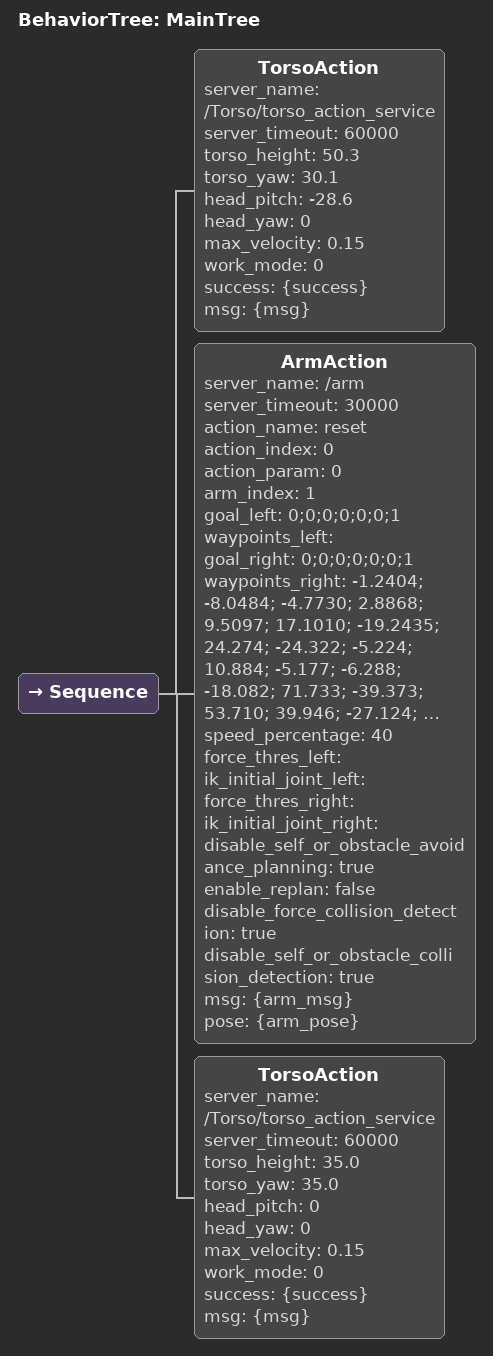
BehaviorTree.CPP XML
<?xml version="1.0" encoding="UTF-8"?>
<root BTCPP_format="4"
      main_tree_to_execute="MainTree">
    <BehaviorTree ID="MainTree">
            <Sequence>
                <TorsoAction server_name="/Torso/torso_action_service"
                            server_timeout="60000"
                            torso_height="50.3"
                            torso_yaw="30.1"
                            head_pitch="-28.6"
                            head_yaw="0"
                            max_velocity="0.15"
                            work_mode="0"
                            success="{success}"
                            msg="{msg}"/>
                <ArmAction server_name="/arm"
                          server_timeout="30000"
                          action_name="reset"
                          action_index="0"
                          action_param="0"
                          arm_index="1"
                          goal_left="0;0;0;0;0;0;1"
                          waypoints_left=""
                          goal_right="0;0;0;0;0;0;1"
                          waypoints_right="-1.2404; -8.0484; -4.7730; 2.8868; 9.5097; 17.1010; -19.2435;
                    24.274; -24.322; -5.224; 10.884; -5.177; -6.288; -18.082;
                    71.733; -39.373; 53.710; 39.946; -27.124; 7.628; -20.666;
                    99.860; -27.816; 53.455; 41.370; -31.164; 12.581; -13.681;
                    84.836; -10.968; 56.216; 38.216; 38.973; -61.082; -41.329;
                    75.973; -7.001; 54.412; 23.803; 38.590; -51.242; -42.188;
                    84.836; -10.968; 56.216; 38.216; 38.973; -61.082; -41.329;
                    99.860; -27.816; 53.455; 41.370; -31.164; 12.581; -13.681;
                    71.733; -39.373; 53.710; 39.946; -27.124; 7.628; -20.666;
                    24.274; -24.322; -5.224; 10.884; -5.177; -6.288; -18.082;
                    -1.2404; -8.0484; -4.7730; 2.8868; 9.5097; 17.1010; -19.2435;
                    0; 0; 0; 0; 0; 0; 0"
                          speed_percentage="40"
                          force_thres_left=""
                          ik_initial_joint_left=""
                          force_thres_right=""
                          ik_initial_joint_right=""
                          disable_self_or_obstacle_avoidance_planning="true"
                          enable_replan="false"
                          disable_force_collision_detection="true"
                          disable_self_or_obstacle_collision_detection="true"
                          msg="{arm_msg}"
                          pose="{arm_pose}"/>
                <TorsoAction server_name="/Torso/torso_action_service"
                            server_timeout="60000"
                            torso_height="35.0"
                            torso_yaw="35.0"
                            head_pitch="0"
                            head_yaw="0"
                            max_velocity="0.15"
                            work_mode="0"
                            success="{success}"
                            msg="{msg}"/>
            </Sequence>
    </BehaviorTree>
</root>
